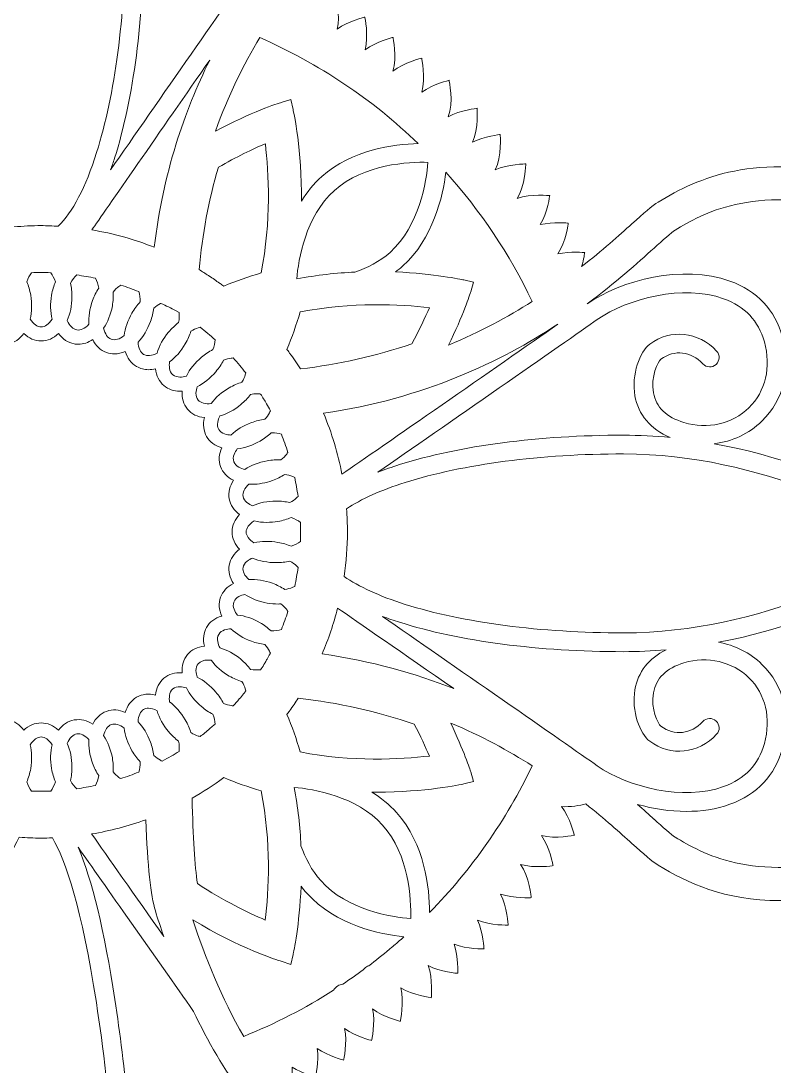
# Model space of a CAD drawing. Header units: millimetres. Extents: x 8 to 970, y -668 to -13.
# Drawn here: x 368.1 to 445.4, y -188.1 to -80.9 of the extents above; entities that cross this region are included whole.
import ezdxf

# ---------------------------------------------------------------- set-up
doc = ezdxf.new("R2010")
doc.units = ezdxf.units.MM
doc.header["$MEASUREMENT"] = 0
doc.layers.add('Layer 3', color=7, linetype='Continuous')

msp = doc.modelspace()

# ---------------------------------------------------------------- linework, layer by layer
at = {"layer": 'Layer 3', "lineweight": 0}
for points, knots in [([(484.4, -133.46), (484.39, -132.58), (483.94, -118.83), (470.33, -117.46), (470.9, -116.22), (471.65, -114.33), (471.76, -112.7), (471.76, -112.7), (471.82, -111.65), (471.82, -111.65), (471.82, -111.65), (470.78, -111.68), (470.78, -111.68), (470.64, -111.68), (467.85, -111.74), (465.48, -112.31), (465.27, -108.73), (463.81, -98.96), (454.17, -96.84), (443.17, -94.42), (437.72, -96.94), (433.47, -99.48), (432.84, -99.86), (431.98, -100.64), (430.79, -101.71), (429.46, -102.91), (427.75, -104.45), (425.62, -106.1), (425.86, -105.32), (425.94, -104.67), (425.94, -104.67), (425.94, -104.67), (424.48, -104.51), (423.19, -104.8), (424.01, -103.57), (424.26, -101.65), (424.26, -101.65), (424.26, -101.65), (422.71, -101.48), (421.39, -101.8), (422.13, -100.58), (422.36, -98.82), (422.36, -98.82), (422.36, -98.82), (420.41, -98.6), (419.02, -99.12), (419.86, -97.83), (419.9, -95.57), (419.9, -95.57), (419.9, -95.57), (418.08, -95.58), (416.77, -96.18), (417.47, -94.81), (417.28, -92.56), (417.28, -92.56), (417.28, -92.56), (415.68, -92.73), (414.45, -93.35), (415.08, -91.98), (414.91, -89.87), (414.91, -89.87), (414.91, -89.87), (413.2, -90.05), (411.95, -90.73), (412.53, -89.28), (412.04, -87), (412.04, -87), (412.04, -87), (410.37, -87.39), (409.23, -88.22), (409.67, -86.77), (409.23, -84.73), (409.23, -84.73), (409.23, -84.73), (407.41, -85.16), (406.27, -86.06), (406.71, -84.62), (406.29, -82.6), (406.29, -82.6), (406.29, -82.6), (404.57, -83.01), (403.43, -83.88), (403.81, -82.45), (403.39, -80.52), (403.39, -80.52), (403.39, -80.52), (401.7, -80.92), (400.56, -81.75), (400.88, -80.34), (400.49, -78.52), (400.49, -78.52), (400.49, -78.52), (398.42, -79.01), (397.31, -80.04), (397.51, -78.68), (397.18, -77.13), (397.18, -77.13), (397.18, -77.13), (396.69, -77.24), (396.06, -77.48), (398.08, -74.76), (399.99, -72.63), (401.42, -71.05), (402.49, -69.86), (403.26, -69), (403.65, -68.37), (406.19, -64.12), (408.71, -58.67), (406.29, -47.67), (405.21, -42.77), (401.94, -39.25), (396.84, -37.49), (394.44, -36.67), (392.18, -36.42), (390.82, -36.35), (391.39, -33.98), (391.45, -31.2), (391.45, -31.06), (391.45, -31.06), (391.47, -30.02), (391.47, -30.02), (391.47, -30.02), (390.43, -30.08), (390.43, -30.08), (388.8, -30.19), (386.91, -30.94), (385.67, -31.51), (384.31, -17.97), (370.69, -17.46), (369.68, -17.44), (369.68, -17.44), (369.68, -17.44), (369.68, -17.44), (369.68, -17.44), (369.68, -17.44), (369.68, -17.44), (369.68, -17.44), (369.63, -17.44), (369.63, -17.44), (369.63, -17.44), (369.62, -17.44), (369.62, -17.44), (369.62, -17.44), (369.62, -17.44), (369.62, -17.44), (368.62, -17.46), (355, -17.97), (353.64, -31.51), (352.4, -30.94), (350.51, -30.19), (348.87, -30.08), (348.87, -30.08), (347.83, -30.02), (347.83, -30.02), (347.83, -30.02), (347.85, -31.06), (347.85, -31.06), (347.85, -31.2), (347.92, -33.98), (348.48, -36.35), (347.12, -36.42), (344.86, -36.67), (342.46, -37.49), (337.36, -39.25), (334.09, -42.77), (333.02, -47.67), (330.6, -58.67), (333.11, -64.12), (335.66, -68.37), (336.04, -69), (336.81, -69.86), (337.89, -71.05), (339.57, -72.92), (341.93, -75.54), (344.34, -79), (343.36, -78.31), (342.23, -77.91), (342.23, -77.91), (342.23, -77.91), (341.7, -79.51), (341.79, -80.91), (340.66, -80), (338.88, -79.55), (338.88, -79.55), (338.88, -79.55), (338.42, -81.5), (338.79, -82.94), (337.61, -82.06), (335.72, -81.71), (335.72, -81.71), (335.72, -81.71), (335.4, -83.62), (335.82, -85.04), (334.59, -84.13), (332.42, -83.92), (332.42, -83.92), (332.42, -83.92), (332.28, -85.7), (332.75, -87.05), (331.47, -86.35), (329.57, -86.25), (329.57, -86.25), (329.57, -86.25), (329.51, -88.06), (330.05, -89.39), (328.79, -88.79), (327.11, -88.7), (327.11, -88.7), (327.11, -88.7), (327.05, -90.44), (327.55, -91.76), (326.24, -91.3), (324.58, -91.37), (324.58, -91.37), (324.58, -91.37), (324.69, -93.14), (325.34, -94.41), (323.97, -93.89), (322.06, -94.06), (322.06, -94.06), (322.06, -94.06), (322.26, -95.95), (323.04, -97.19), (321.6, -96.78), (319.59, -97.21), (319.59, -97.21), (319.59, -97.21), (320, -98.92), (320.85, -100.06), (319.43, -99.74), (317.6, -100.13), (317.6, -100.13), (317.6, -100.13), (317.99, -101.76), (318.79, -102.9), (317.38, -102.58), (315.56, -102.98), (315.56, -102.98), (315.56, -102.98), (315.94, -104.55), (316.72, -105.69), (315.37, -105.49), (313.83, -105.83), (313.83, -105.83), (313.83, -105.83), (314.03, -106.68), (314.45, -107.59), (311.39, -105.38), (309.02, -103.26), (307.3, -101.71), (306.11, -100.64), (305.25, -99.86), (304.62, -99.48), (300.37, -96.94), (294.92, -94.42), (283.93, -96.84), (274.29, -98.96), (272.82, -108.73), (272.61, -112.31), (270.25, -111.74), (267.46, -111.68), (267.32, -111.68), (267.32, -111.68), (266.27, -111.65), (266.27, -111.65), (266.27, -111.65), (266.34, -112.7), (266.34, -112.7), (266.44, -114.33), (267.19, -116.22), (267.76, -117.46), (254.16, -118.83), (253.71, -132.58), (253.69, -133.46), (253.69, -133.46), (253.69, -133.46), (253.69, -133.46), (253.69, -133.46), (253.69, -133.51), (253.69, -133.51), (253.69, -133.51), (253.69, -133.51), (253.69, -133.51), (253.71, -134.38), (254.16, -148.14), (267.76, -149.5), (267.19, -150.74), (266.44, -152.64), (266.34, -154.27), (266.34, -154.27), (266.27, -155.31), (266.27, -155.31), (266.27, -155.31), (267.32, -155.29), (267.32, -155.29), (267.46, -155.29), (270.25, -155.23), (272.61, -154.66), (272.82, -158.24), (274.29, -168.01), (283.93, -170.13), (287.07, -170.82), (289.76, -171.11), (292.09, -171.11), (297.94, -171.11), (301.59, -169.3), (304.62, -167.48), (305.25, -167.1), (306.11, -166.33), (307.3, -165.26), (308.98, -163.75), (311.4, -161.69), (314.53, -159.53), (314.12, -160.29), (313.89, -160.97), (313.89, -160.97), (313.89, -160.97), (315.49, -161.48), (316.9, -161.38), (316, -162.51), (315.56, -164.3), (315.56, -164.3), (315.56, -164.3), (317.51, -164.74), (318.95, -164.36), (318.09, -165.54), (317.75, -167.44), (317.75, -167.44), (317.75, -167.44), (319.67, -167.74), (321.08, -167.3), (320.19, -168.54), (320, -170.71), (320, -170.71), (320, -170.71), (321.78, -170.84), (323.13, -170.35), (322.44, -171.64), (322.35, -173.54), (322.35, -173.54), (322.35, -173.54), (324.16, -173.58), (325.49, -173.02), (324.91, -174.3), (324.83, -175.98), (324.83, -175.98), (324.83, -175.98), (326.57, -176.02), (327.89, -175.5), (327.45, -176.82), (327.53, -178.47), (327.53, -178.47), (327.53, -178.47), (329.3, -178.34), (330.56, -177.68), (330.05, -179.06), (330.24, -180.97), (330.24, -180.97), (330.24, -180.97), (332.13, -180.75), (333.37, -179.96), (332.97, -181.4), (333.42, -183.4), (333.42, -183.4), (333.42, -183.4), (335.12, -182.98), (336.26, -182.12), (335.95, -183.54), (336.36, -185.36), (336.36, -185.36), (336.36, -185.36), (337.99, -184.96), (339.12, -184.14), (338.82, -185.56), (339.23, -187.37), (339.23, -187.37), (339.23, -187.37), (340.8, -186.98), (341.93, -186.19), (341.75, -187.54), (342.1, -189.08), (342.1, -189.08), (342.1, -189.08), (343.41, -188.75), (344.5, -188.09), (344.45, -188.86), (344.57, -189.65), (344.67, -190.19), (343.1, -192), (341.33, -193.58), (339.31, -194.8), (331.65, -199.39), (329.43, -199.93), (329.11, -199.99), (329.11, -199.99), (327.47, -199.77), (327.47, -199.77), (327.47, -199.77), (328.27, -201.38), (328.27, -201.38), (328.35, -201.53), (330.1, -205.01), (333.6, -207.8), (336.53, -210.12), (341.19, -212.31), (347.42, -210.51), (345.01, -215.18), (339.19, -226.72), (334, -239.11), (324.87, -260.87), (321.92, -274.84), (325.22, -280.62), (328.46, -286.29), (334.42, -291.36), (342.92, -295.7), (348.07, -298.32), (352.54, -299.83), (354.11, -300.32), (354.64, -303.84), (359.49, -322.24), (369.65, -322.24), (380.95, -322.24), (384.67, -303.84), (385.19, -300.32), (386.77, -299.83), (391.23, -298.32), (396.38, -295.7), (404.89, -291.36), (410.85, -286.29), (414.09, -280.62), (417.39, -274.84), (414.44, -260.87), (405.31, -239.11), (400.11, -226.72), (394.3, -215.18), (391.89, -210.51), (398.11, -212.31), (402.77, -210.12), (405.7, -207.8), (409.21, -205.01), (410.96, -201.53), (411.03, -201.38), (411.03, -201.38), (411.95, -199.76), (411.95, -199.76), (411.95, -199.76), (410.2, -199.99), (410.2, -199.99), (409.88, -199.93), (407.66, -199.39), (400, -194.8), (398.2, -193.71), (396.59, -192.34), (395.15, -190.78), (395.44, -190.89), (395.64, -190.94), (395.64, -190.94), (395.64, -190.94), (396.03, -189.52), (395.95, -188.19), (397.04, -188.85), (398.36, -189.18), (398.36, -189.18), (398.36, -189.18), (398.7, -187.64), (398.52, -186.29), (399.65, -187.08), (401.22, -187.47), (401.22, -187.47), (401.22, -187.47), (401.63, -185.66), (401.33, -184.24), (402.47, -185.06), (404.09, -185.46), (404.09, -185.46), (404.09, -185.46), (404.5, -183.64), (404.19, -182.22), (405.33, -183.08), (407.03, -183.5), (407.03, -183.5), (407.03, -183.5), (407.48, -181.5), (407.08, -180.05), (408.32, -180.84), (410.21, -181.07), (410.21, -181.07), (410.21, -181.07), (410.4, -179.16), (409.89, -177.78), (411.16, -178.44), (412.92, -178.57), (412.92, -178.57), (412.92, -178.57), (413.01, -176.91), (412.56, -175.59), (413.88, -176.11), (415.62, -176.07), (415.62, -176.07), (415.62, -176.07), (415.54, -174.39), (414.96, -173.12), (416.29, -173.68), (418.1, -173.63), (418.1, -173.63), (418.1, -173.63), (418.01, -171.74), (417.32, -170.45), (418.67, -170.93), (420.45, -170.81), (420.45, -170.81), (420.45, -170.81), (420.26, -168.63), (419.37, -167.4), (420.78, -167.84), (422.7, -167.53), (422.7, -167.53), (422.7, -167.53), (422.36, -165.64), (421.5, -164.45), (422.94, -164.83), (424.89, -164.4), (424.89, -164.4), (424.89, -164.4), (424.45, -162.61), (423.56, -161.47), (424.47, -161.54), (425.47, -161.35), (426.06, -161.2), (427.98, -162.73), (429.55, -164.14), (430.79, -165.26), (431.98, -166.33), (432.84, -167.1), (433.47, -167.48), (436.51, -169.3), (440.15, -171.11), (446, -171.11), (448.34, -171.11), (451.03, -170.82), (454.17, -170.13), (463.81, -168.01), (465.27, -158.24), (465.48, -154.66), (467.85, -155.23), (470.64, -155.29), (470.78, -155.29), (470.78, -155.29), (471.82, -155.31), (471.82, -155.31), (471.82, -155.31), (471.76, -154.27), (471.76, -154.27), (471.65, -152.64), (470.9, -150.74), (470.33, -149.5), (483.94, -148.14), (484.39, -134.38), (484.4, -133.51), (484.4, -133.51), (484.4, -133.51), (484.4, -133.51), (484.4, -133.51), (484.4, -133.46), (484.4, -133.46), (484.4, -133.46), (484.4, -133.46), (484.4, -133.46)], [0, 0, 0, 0, 1, 1, 1, 2, 2, 2, 3, 3, 3, 4, 4, 4, 5, 5, 5, 6, 6, 6, 7, 7, 7, 8, 8, 8, 9, 9, 9, 10, 10, 10, 11, 11, 11, 12, 12, 12, 13, 13, 13, 14, 14, 14, 15, 15, 15, 16, 16, 16, 17, 17, 17, 18, 18, 18, 19, 19, 19, 20, 20, 20, 21, 21, 21, 22, 22, 22, 23, 23, 23, 24, 24, 24, 25, 25, 25, 26, 26, 26, 27, 27, 27, 28, 28, 28, 29, 29, 29, 30, 30, 30, 31, 31, 31, 32, 32, 32, 33, 33, 33, 34, 34, 34, 35, 35, 35, 36, 36, 36, 37, 37, 37, 38, 38, 38, 39, 39, 39, 40, 40, 40, 41, 41, 41, 42, 42, 42, 43, 43, 43, 44, 44, 44, 45, 45, 45, 46, 46, 46, 47, 47, 47, 48, 48, 48, 49, 49, 49, 50, 50, 50, 51, 51, 51, 52, 52, 52, 53, 53, 53, 54, 54, 54, 55, 55, 55, 56, 56, 56, 57, 57, 57, 58, 58, 58, 59, 59, 59, 60, 60, 60, 61, 61, 61, 62, 62, 62, 63, 63, 63, 64, 64, 64, 65, 65, 65, 66, 66, 66, 67, 67, 67, 68, 68, 68, 69, 69, 69, 70, 70, 70, 71, 71, 71, 72, 72, 72, 73, 73, 73, 74, 74, 74, 75, 75, 75, 76, 76, 76, 77, 77, 77, 78, 78, 78, 79, 79, 79, 80, 80, 80, 81, 81, 81, 82, 82, 82, 83, 83, 83, 84, 84, 84, 85, 85, 85, 86, 86, 86, 87, 87, 87, 88, 88, 88, 89, 89, 89, 90, 90, 90, 91, 91, 91, 92, 92, 92, 93, 93, 93, 94, 94, 94, 95, 95, 95, 96, 96, 96, 97, 97, 97, 98, 98, 98, 99, 99, 99, 100, 100, 100, 101, 101, 101, 102, 102, 102, 103, 103, 103, 104, 104, 104, 105, 105, 105, 106, 106, 106, 107, 107, 107, 108, 108, 108, 109, 109, 109, 110, 110, 110, 111, 111, 111, 112, 112, 112, 113, 113, 113, 114, 114, 114, 115, 115, 115, 116, 116, 116, 117, 117, 117, 118, 118, 118, 119, 119, 119, 120, 120, 120, 121, 121, 121, 122, 122, 122, 123, 123, 123, 124, 124, 124, 125, 125, 125, 126, 126, 126, 127, 127, 127, 128, 128, 128, 129, 129, 129, 130, 130, 130, 131, 131, 131, 132, 132, 132, 133, 133, 133, 134, 134, 134, 135, 135, 135, 136, 136, 136, 137, 137, 137, 138, 138, 138, 139, 139, 139, 140, 140, 140, 141, 141, 141, 142, 142, 142, 143, 143, 143, 144, 144, 144, 145, 145, 145, 146, 146, 146, 147, 147, 147, 148, 148, 148, 149, 149, 149, 150, 150, 150, 151, 151, 151, 152, 152, 152, 153, 153, 153, 154, 154, 154, 155, 155, 155, 156, 156, 156, 157, 157, 157, 158, 158, 158, 159, 159, 159, 160, 160, 160, 161, 161, 161, 162, 162, 162, 163, 163, 163, 164, 164, 164, 165, 165, 165, 166, 166, 166, 167, 167, 167, 168, 168, 168, 169, 169, 169, 170, 170, 170, 171, 171, 171, 172, 172, 172, 173, 173, 173, 174, 174, 174, 175, 175, 175, 176, 176, 176, 177, 177, 177, 178, 178, 178, 179, 179, 179, 180, 180, 180, 181, 181, 181, 182, 182, 182, 183, 183, 183, 184, 184, 184, 185, 185, 185, 186, 186, 186, 187, 187, 187, 188, 188, 188, 189, 189, 189, 189]), ([(375.9, -94.4), (374.78, -97.95), (373.4, -100.56), (371.97, -101.96), (371.38, -101.93), (370.8, -101.9), (370.21, -101.9), (369.28, -101.9), (368.35, -101.95), (367.42, -102.03), (365.96, -100.66), (364.55, -98.01), (363.4, -94.4), (361.52, -88.43), (360.48, -80.49), (360.48, -72.02), (360.48, -57.74), (367.3, -45.52), (369.65, -41.74), (372, -45.52), (378.83, -57.74), (378.83, -72.02), (378.83, -80.49), (377.79, -88.43), (375.9, -94.4)], [0, 0, 0, 0, 1, 1, 1, 2, 2, 2, 3, 3, 3, 4, 4, 4, 5, 5, 5, 6, 6, 6, 7, 7, 7, 8, 8, 8, 8]), ([(380.67, -69.21), (381.53, -70.37), (382.71, -71.11), (384.13, -71.36), (386.3, -71.73), (388.65, -70.85), (389.41, -69.82), (391, -67.67), (390.71, -64.86), (388.7, -62.98), (388.31, -62.61), (387.7, -62.63), (387.34, -63.02), (386.98, -63.41), (387, -64.02), (387.38, -64.38), (388.7, -65.61), (388.89, -67.3), (387.87, -68.68), (387.63, -69), (386.08, -69.75), (384.44, -69.46), (382.95, -69.19), (381.91, -68.14), (381.37, -66.33), (380.65, -63.92), (381.23, -61.37), (382.9, -59.66), (384.58, -57.94), (387.04, -57.37), (389.66, -58.09), (391.8, -58.67), (393.28, -60.08), (394.07, -62.28), (395.54, -66.38), (394.14, -72.08), (391.93, -75.22), (389.76, -78.3), (382.04, -89.4), (377.33, -96.19), (377.47, -95.8), (377.6, -95.4), (377.74, -94.98), (379.68, -88.83), (380.75, -80.68), (380.75, -72.02), (380.75, -71.07), (380.72, -70.13), (380.67, -69.21)], [0, 0, 0, 0, 1, 1, 1, 2, 2, 2, 3, 3, 3, 4, 4, 4, 5, 5, 5, 6, 6, 6, 7, 7, 7, 8, 8, 8, 9, 9, 9, 10, 10, 10, 11, 11, 11, 12, 12, 12, 13, 13, 13, 14, 14, 14, 15, 15, 15, 16, 16, 16, 16]), ([(408.87, -93.48), (406.34, -93.54), (402.07, -94.1), (398.99, -96.86), (398.15, -97.62), (397.46, -98.49), (396.9, -99.39), (396.95, -94.12), (396.11, -90.29), (396.04, -89.98), (396.04, -89.98), (395.81, -88.96), (395.81, -88.96), (395.81, -88.96), (394.82, -89.27), (394.82, -89.27), (394.56, -89.35), (391.74, -90.25), (388.07, -92.21), (389.38, -88.57), (390.97, -85.39), (392.62, -82.61), (398.67, -85.26), (404.17, -88.96), (408.87, -93.48)], [0, 0, 0, 0, 1, 1, 1, 2, 2, 2, 3, 3, 3, 4, 4, 4, 5, 5, 5, 6, 6, 6, 7, 7, 7, 8, 8, 8, 8]), ([(381.8, -104.12), (379.73, -103.29), (377.59, -102.7), (375.41, -102.34), (376.73, -100.43), (382.66, -91.88), (387.49, -84.94), (384.9, -90.15), (382.72, -96.5), (381.8, -104.12)], [0, 0, 0, 0, 1, 1, 1, 2, 2, 2, 3, 3, 3, 3]), ([(392.77, -106.75), (391.45, -107.13), (390.17, -107.59), (388.93, -108.11), (388.81, -108.02), (388.69, -107.93), (388.56, -107.84), (388.56, -107.84), (388.5, -107.8), (388.5, -107.8), (388.16, -107.55), (387.79, -107.3), (387.42, -107.05), (387.42, -107.05), (387.37, -107.02), (387.37, -107.02), (387.05, -106.81), (386.72, -106.6), (386.4, -106.41), (386.73, -102.81), (387.4, -99.29), (388.38, -95.92), (390.22, -94.85), (391.91, -94.05), (393.2, -93.5), (393.55, -96.48), (393.82, -101.45), (392.77, -106.75)], [0, 0, 0, 0, 1, 1, 1, 2, 2, 2, 3, 3, 3, 4, 4, 4, 5, 5, 5, 6, 6, 6, 7, 7, 7, 8, 8, 8, 9, 9, 9, 9]), ([(409.87, -95.41), (409.71, -97.34), (409.01, -101.91), (405.98, -104.64), (404.92, -105.59), (403.66, -106.23), (402.39, -106.66), (400.51, -106.75), (398.49, -106.97), (396.41, -107.37), (396.59, -105.36), (397.32, -100.95), (400.28, -98.29), (403.31, -95.57), (407.93, -95.36), (409.87, -95.41)], [0, 0, 0, 0, 1, 1, 1, 2, 2, 2, 3, 3, 3, 4, 4, 4, 5, 5, 5, 5]), ([(420.56, -109.68), (418.07, -111.26), (415.22, -112.81), (411.98, -114.15), (413.47, -111.13), (414.18, -108.93), (414.25, -108.7), (414.25, -108.7), (414.55, -107.7), (414.55, -107.7), (414.55, -107.7), (413.54, -107.47), (413.54, -107.47), (413.28, -107.42), (410.54, -106.81), (406.55, -106.65), (406.79, -106.47), (407.03, -106.28), (407.26, -106.07), (410.42, -103.23), (411.4, -98.9), (411.7, -96.42), (415.25, -100.37), (418.25, -104.83), (420.56, -109.68)], [0, 0, 0, 0, 1, 1, 1, 2, 2, 2, 3, 3, 3, 4, 4, 4, 5, 5, 5, 6, 6, 6, 7, 7, 7, 8, 8, 8, 8]), ([(479.43, -139.98), (477.42, -143.97), (473.82, -146.07), (468.74, -146.24), (468.74, -146.24), (464.79, -146.37), (464.79, -146.37), (464.79, -146.37), (466.72, -149.81), (466.72, -149.81), (466.75, -149.86), (467.18, -150.64), (467.59, -151.64), (466.69, -151.5), (465.94, -151.33), (465.38, -151.13), (465.38, -151.13), (462.01, -149.89), (462.01, -149.89), (462.01, -149.89), (462.15, -153.47), (462.15, -153.47), (462.15, -153.5), (462.24, -156.49), (461.15, -159.63), (459.75, -163.65), (457.23, -166.01), (453.45, -166.84), (442.83, -169.18), (438.06, -166.31), (435.21, -164.6), (434.85, -164.39), (433.93, -163.56), (433.05, -162.76), (433.05, -162.76), (433.04, -162.76), (433.04, -162.76), (432.53, -162.3), (431.97, -161.79), (431.36, -161.25), (432.96, -161.7), (434.67, -161.97), (436.36, -161.97), (437.9, -161.97), (439.42, -161.75), (440.82, -161.24), (443.59, -160.25), (445.46, -158.27), (446.21, -155.53), (447.12, -152.22), (446.36, -149.07), (444.12, -146.89), (442.9, -145.69), (441.34, -144.92), (439.67, -144.63), (452.66, -142.15), (462.04, -135.61), (462.52, -135.27), (462.52, -135.27), (463.64, -134.49), (463.64, -134.49), (463.64, -134.49), (462.52, -133.7), (462.52, -133.7), (462.04, -133.36), (452.43, -126.68), (439.21, -124.26), (441.05, -124.04), (442.79, -123.25), (444.12, -121.94), (446.36, -119.76), (447.12, -116.61), (446.21, -113.3), (445.46, -110.56), (443.59, -108.58), (440.82, -107.58), (435.98, -105.85), (429.7, -107.48), (426.19, -109.92), (429.09, -107.77), (431.35, -105.73), (433.05, -104.21), (433.93, -103.41), (434.85, -102.58), (435.21, -102.37), (438.06, -100.66), (442.83, -97.79), (453.45, -100.13), (462.5, -102.12), (462.17, -113.02), (462.15, -113.49), (462.15, -113.49), (462, -117.08), (462, -117.08), (462, -117.08), (465.38, -115.84), (465.38, -115.84), (465.94, -115.64), (466.69, -115.46), (467.59, -115.33), (467.18, -116.33), (466.75, -117.1), (466.72, -117.15), (466.72, -117.15), (464.79, -120.6), (464.79, -120.6), (464.79, -120.6), (468.74, -120.73), (468.74, -120.73), (480.65, -121.11), (481.03, -132.21), (481.04, -133.48), (481.04, -133.61), (481.03, -136.82), (479.43, -139.98)], [0, 0, 0, 0, 1, 1, 1, 2, 2, 2, 3, 3, 3, 4, 4, 4, 5, 5, 5, 6, 6, 6, 7, 7, 7, 8, 8, 8, 9, 9, 9, 10, 10, 10, 11, 11, 11, 12, 12, 12, 13, 13, 13, 14, 14, 14, 15, 15, 15, 16, 16, 16, 17, 17, 17, 18, 18, 18, 19, 19, 19, 20, 20, 20, 21, 21, 21, 22, 22, 22, 23, 23, 23, 24, 24, 24, 25, 25, 25, 26, 26, 26, 27, 27, 27, 28, 28, 28, 29, 29, 29, 30, 30, 30, 31, 31, 31, 32, 32, 32, 33, 33, 33, 34, 34, 34, 35, 35, 35, 36, 36, 36, 37, 37, 37, 38, 38, 38, 38]), ([(371.34, -111.48), (371.01, -111.99), (370.6, -112.28), (370.21, -112.28), (369.82, -112.28), (369.41, -111.99), (369.09, -111.48), (369.26, -110.75), (369.29, -109.91), (369.14, -109.03), (369.05, -108.54), (368.92, -108.08), (368.74, -107.67), (368.87, -107.29), (369.04, -106.98), (369.23, -106.73), (369.56, -106.72), (369.89, -106.71), (370.21, -106.71), (370.54, -106.71), (370.86, -106.72), (371.19, -106.73), (371.38, -106.98), (371.55, -107.29), (371.68, -107.67), (371.51, -108.08), (371.37, -108.54), (371.28, -109.03), (371.13, -109.91), (371.16, -110.75), (371.34, -111.48)], [0, 0, 0, 0, 1, 1, 1, 2, 2, 2, 3, 3, 3, 4, 4, 4, 5, 5, 5, 6, 6, 6, 7, 7, 7, 8, 8, 8, 9, 9, 9, 10, 10, 10, 10]), ([(373.22, -107.8), (373.41, -107.45), (373.63, -107.17), (373.87, -106.96), (374.51, -107.05), (375.15, -107.16), (375.79, -107.3), (375.94, -107.58), (376.05, -107.92), (376.11, -108.31), (375.86, -108.7), (375.65, -109.13), (375.48, -109.58), (375.18, -110.42), (375.06, -111.26), (375.11, -112.01), (374.7, -112.45), (374.25, -112.67), (373.86, -112.6), (373.48, -112.53), (373.12, -112.17), (372.89, -111.62), (373.19, -110.93), (373.37, -110.1), (373.37, -109.21), (373.37, -108.72), (373.31, -108.24), (373.22, -107.8)], [0, 0, 0, 0, 1, 1, 1, 2, 2, 2, 3, 3, 3, 4, 4, 4, 5, 5, 5, 6, 6, 6, 7, 7, 7, 8, 8, 8, 9, 9, 9, 9]), ([(377.6, -108.71), (377.78, -108.48), (377.98, -108.29), (378.19, -108.13), (378.24, -108.09), (378.3, -108.04), (378.38, -108), (379, -108.2), (379.61, -108.42), (380.22, -108.67), (380.32, -108.97), (380.37, -109.33), (380.36, -109.72), (380.05, -110.06), (379.77, -110.44), (379.52, -110.86), (379.08, -111.63), (378.82, -112.43), (378.73, -113.18), (378.26, -113.55), (377.77, -113.68), (377.4, -113.55), (377.03, -113.42), (376.75, -113), (376.62, -112.42), (377.04, -111.79), (377.35, -111.01), (377.51, -110.13), (377.59, -109.64), (377.62, -109.16), (377.6, -108.71)], [0, 0, 0, 0, 1, 1, 1, 2, 2, 2, 3, 3, 3, 4, 4, 4, 5, 5, 5, 6, 6, 6, 7, 7, 7, 8, 8, 8, 9, 9, 9, 10, 10, 10, 10]), ([(427.23, -111.54), (430.37, -109.33), (436.07, -107.92), (440.17, -109.39), (442.36, -110.18), (443.77, -111.67), (444.36, -113.81), (445.07, -116.42), (444.5, -118.89), (442.78, -120.57), (441.08, -122.23), (438.52, -122.82), (436.12, -122.09), (434.31, -121.55), (433.25, -120.52), (432.99, -119.03), (432.69, -117.39), (433.45, -115.84), (433.76, -115.6), (435.15, -114.58), (436.83, -114.77), (438.06, -116.08), (438.43, -116.47), (439.03, -116.49), (439.42, -116.13), (439.81, -115.76), (439.83, -115.15), (439.47, -114.77), (437.59, -112.76), (434.77, -112.46), (432.62, -114.05), (431.59, -114.81), (430.71, -117.17), (431.09, -119.34), (431.43, -121.28), (432.7, -122.78), (434.7, -123.63), (433.14, -123.47), (431.54, -123.39), (429.92, -123.39), (421.26, -123.39), (413.11, -124.46), (406.96, -126.41), (406.18, -126.65), (405.44, -126.91), (404.74, -127.18), (411.26, -122.66), (423.9, -113.88), (427.23, -111.54)], [0, 0, 0, 0, 1, 1, 1, 2, 2, 2, 3, 3, 3, 4, 4, 4, 5, 5, 5, 6, 6, 6, 7, 7, 7, 8, 8, 8, 9, 9, 9, 10, 10, 10, 11, 11, 11, 12, 12, 12, 13, 13, 13, 14, 14, 14, 15, 15, 15, 16, 16, 16, 16]), ([(384.3, -111.84), (383.94, -112.12), (383.59, -112.45), (383.28, -112.82), (382.72, -113.48), (382.32, -114.22), (382.1, -114.97), (381.56, -115.25), (381.06, -115.3), (380.72, -115.1), (380.38, -114.9), (380.18, -114.44), (380.15, -113.85), (380.67, -113.3), (381.11, -112.58), (381.42, -111.74), (381.42, -111.74), (381.42, -111.74), (381.42, -111.74), (381.59, -111.28), (381.7, -110.82), (381.76, -110.37), (381.98, -110.17), (382.21, -110.01), (382.44, -109.9), (382.45, -109.89), (382.47, -109.88), (382.48, -109.87), (383.01, -110.1), (383.53, -110.36), (384.04, -110.65), (384.04, -110.65), (384.35, -110.82), (384.35, -110.82), (384.39, -111.13), (384.38, -111.47), (384.3, -111.84)], [0, 0, 0, 0, 1, 1, 1, 2, 2, 2, 3, 3, 3, 4, 4, 4, 5, 5, 5, 6, 6, 6, 7, 7, 7, 8, 8, 8, 9, 9, 9, 10, 10, 10, 11, 11, 11, 12, 12, 12, 12]), ([(396.79, -116.59), (396.44, -116.04), (396.07, -115.5), (395.69, -114.97), (395.69, -114.97), (395.65, -114.91), (395.65, -114.91), (395.57, -114.8), (395.49, -114.69), (395.41, -114.59), (395.93, -113.35), (396.38, -112.07), (396.77, -110.75), (402.07, -109.7), (407.04, -109.97), (410.02, -110.32), (409.58, -111.34), (408.99, -112.61), (408.23, -114.02), (404.56, -115.27), (400.72, -116.14), (396.79, -116.59)], [0, 0, 0, 0, 1, 1, 1, 2, 2, 2, 3, 3, 3, 4, 4, 4, 5, 5, 5, 6, 6, 6, 7, 7, 7, 7]), ([(387.82, -114.61), (387.41, -114.83), (387.01, -115.09), (386.64, -115.4), (385.98, -115.96), (385.45, -116.62), (385.1, -117.32), (385.09, -117.32), (385.09, -117.32), (385.08, -117.32), (384.75, -117.43), (384.13, -117.55), (383.72, -117.2), (383.31, -116.86), (383.33, -116.23), (383.37, -115.89), (383.37, -115.88), (383.37, -115.88), (383.37, -115.87), (383.98, -115.42), (384.55, -114.79), (384.99, -114.02), (385.24, -113.59), (385.43, -113.15), (385.57, -112.72), (385.82, -112.57), (386.07, -112.45), (386.32, -112.37), (386.37, -112.36), (386.44, -112.34), (386.51, -112.32), (387.03, -112.73), (387.55, -113.16), (388.04, -113.61), (388.03, -113.92), (387.95, -114.26), (387.82, -114.61)], [0, 0, 0, 0, 1, 1, 1, 2, 2, 2, 3, 3, 3, 4, 4, 4, 5, 5, 5, 6, 6, 6, 7, 7, 7, 8, 8, 8, 9, 9, 9, 10, 10, 10, 11, 11, 11, 12, 12, 12, 12]), ([(423.2, -112), (417.05, -116.3), (405.06, -124.62), (401.05, -127.4), (400.65, -125.26), (400.02, -123.17), (399.16, -121.14), (409.45, -119.64), (417.35, -115.85), (423.2, -112)], [0, 0, 0, 0, 1, 1, 1, 2, 2, 2, 3, 3, 3, 3]), ([(390.56, -135.09), (389.98, -135.51), (389.61, -136.07), (389.49, -136.71), (389.38, -137.36), (389.55, -138.02), (389.94, -138.6), (389.3, -138.91), (388.83, -139.4), (388.61, -140), (388.39, -140.61), (388.44, -141.29), (388.73, -141.94), (388.04, -142.14), (387.49, -142.54), (387.17, -143.1), (386.85, -143.65), (386.78, -144.33), (386.95, -145.02), (386.25, -145.09), (385.64, -145.38), (385.21, -145.89), (384.8, -146.39), (384.61, -147.04), (384.66, -147.75), (383.94, -147.71), (383.29, -147.89), (382.8, -148.31), (382.31, -148.72), (382.01, -149.33), (381.93, -150.04), (381.25, -149.87), (380.58, -149.93), (380, -150.26), (379.43, -150.6), (379.04, -151.14), (378.84, -151.81), (378.2, -151.53), (377.53, -151.48), (376.91, -151.71), (376.28, -151.93), (375.8, -152.41), (375.5, -153.03), (374.92, -152.64), (374.27, -152.48), (373.61, -152.59), (372.96, -152.71), (372.4, -153.09), (371.99, -153.65), (371.49, -153.17), (370.88, -152.89), (370.21, -152.89), (369.55, -152.89), (368.93, -153.17), (368.43, -153.65), (368.02, -153.09), (367.47, -152.71), (366.81, -152.59), (366.16, -152.47), (365.51, -152.64), (364.93, -153.03), (364.62, -152.41), (364.14, -151.93), (363.51, -151.71), (362.89, -151.48), (362.22, -151.53), (361.58, -151.81), (361.39, -151.14), (361, -150.6), (360.42, -150.26), (359.84, -149.93), (359.17, -149.87), (358.49, -150.04), (358.41, -149.33), (358.12, -148.72), (357.63, -148.31), (357.13, -147.89), (356.48, -147.71), (355.76, -147.75), (355.81, -147.04), (355.63, -146.39), (355.21, -145.89), (354.78, -145.38), (354.17, -145.09), (353.48, -145.02), (353.64, -144.33), (353.57, -143.65), (353.25, -143.1), (352.93, -142.54), (352.38, -142.14), (351.69, -141.94), (351.98, -141.29), (352.03, -140.61), (351.81, -140), (351.59, -139.4), (351.12, -138.91), (350.48, -138.6), (350.87, -138.02), (351.04, -137.36), (350.93, -136.71), (350.82, -136.07), (350.44, -135.51), (349.86, -135.09), (350.35, -134.59), (350.63, -133.97), (350.63, -133.31), (350.63, -132.64), (350.35, -132.03), (349.86, -131.52), (350.44, -131.1), (350.82, -130.54), (350.93, -129.91), (351.04, -129.25), (350.87, -128.6), (350.48, -128.01), (351.12, -127.7), (351.59, -127.21), (351.81, -126.61), (352.03, -126), (351.98, -125.33), (351.69, -124.67), (352.38, -124.47), (352.93, -124.07), (353.25, -123.52), (353.57, -122.96), (353.64, -122.29), (353.47, -121.59), (354.17, -121.52), (354.78, -121.23), (355.21, -120.72), (355.62, -120.23), (355.81, -119.58), (355.76, -118.86), (355.84, -118.87), (355.91, -118.87), (355.98, -118.87), (356.61, -118.87), (357.18, -118.68), (357.62, -118.31), (358.12, -117.89), (358.41, -117.29), (358.49, -116.57), (358.73, -116.63), (358.97, -116.67), (359.21, -116.67), (359.64, -116.67), (360.05, -116.56), (360.42, -116.35), (361, -116.02), (361.39, -115.47), (361.58, -114.8), (361.95, -114.96), (362.33, -115.05), (362.71, -115.05), (362.98, -115.05), (363.25, -115), (363.51, -114.91), (364.14, -114.68), (364.62, -114.21), (364.93, -113.58), (365.39, -113.89), (365.89, -114.06), (366.4, -114.06), (366.54, -114.06), (366.67, -114.05), (366.81, -114.02), (367.47, -113.91), (368.02, -113.53), (368.43, -112.96), (368.94, -113.45), (369.55, -113.73), (370.21, -113.73), (370.88, -113.73), (371.49, -113.45), (371.99, -112.96), (372.4, -113.53), (372.96, -113.91), (373.61, -114.02), (373.75, -114.05), (373.88, -114.06), (374.02, -114.06), (374.53, -114.06), (375.04, -113.89), (375.5, -113.58), (375.8, -114.21), (376.28, -114.68), (376.91, -114.91), (377.17, -115), (377.44, -115.05), (377.72, -115.05), (378.09, -115.05), (378.47, -114.96), (378.84, -114.8), (379.04, -115.47), (379.43, -116.02), (380, -116.35), (380.38, -116.56), (380.79, -116.67), (381.22, -116.67), (381.45, -116.67), (381.69, -116.63), (381.93, -116.57), (382.01, -117.29), (382.31, -117.89), (382.8, -118.31), (383.24, -118.68), (383.81, -118.87), (384.44, -118.87), (384.51, -118.87), (384.59, -118.87), (384.66, -118.86), (384.61, -119.58), (384.8, -120.23), (385.21, -120.72), (385.64, -121.23), (386.25, -121.52), (386.95, -121.59), (386.78, -122.29), (386.85, -122.96), (387.17, -123.52), (387.49, -124.07), (388.04, -124.47), (388.73, -124.67), (388.44, -125.33), (388.39, -126), (388.61, -126.61), (388.83, -127.21), (389.3, -127.7), (389.94, -128.01), (389.55, -128.6), (389.38, -129.25), (389.49, -129.91), (389.61, -130.54), (389.98, -131.1), (390.56, -131.52), (390.07, -132.03), (389.79, -132.64), (389.79, -133.31), (389.79, -133.97), (390.07, -134.59), (390.56, -135.09)], [0, 0, 0, 0, 1, 1, 1, 2, 2, 2, 3, 3, 3, 4, 4, 4, 5, 5, 5, 6, 6, 6, 7, 7, 7, 8, 8, 8, 9, 9, 9, 10, 10, 10, 11, 11, 11, 12, 12, 12, 13, 13, 13, 14, 14, 14, 15, 15, 15, 16, 16, 16, 17, 17, 17, 18, 18, 18, 19, 19, 19, 20, 20, 20, 21, 21, 21, 22, 22, 22, 23, 23, 23, 24, 24, 24, 25, 25, 25, 26, 26, 26, 27, 27, 27, 28, 28, 28, 29, 29, 29, 30, 30, 30, 31, 31, 31, 32, 32, 32, 33, 33, 33, 34, 34, 34, 35, 35, 35, 36, 36, 36, 37, 37, 37, 38, 38, 38, 39, 39, 39, 40, 40, 40, 41, 41, 41, 42, 42, 42, 43, 43, 43, 44, 44, 44, 45, 45, 45, 46, 46, 46, 47, 47, 47, 48, 48, 48, 49, 49, 49, 50, 50, 50, 51, 51, 51, 52, 52, 52, 53, 53, 53, 54, 54, 54, 55, 55, 55, 56, 56, 56, 57, 57, 57, 58, 58, 58, 59, 59, 59, 60, 60, 60, 61, 61, 61, 62, 62, 62, 63, 63, 63, 64, 64, 64, 65, 65, 65, 66, 66, 66, 67, 67, 67, 68, 68, 68, 69, 69, 69, 70, 70, 70, 71, 71, 71, 72, 72, 72, 73, 73, 73, 74, 74, 74, 75, 75, 75, 76, 76, 76, 77, 77, 77, 78, 78, 78, 79, 79, 79, 80, 80, 80, 80]), ([(388.12, -116.88), (388.44, -116.5), (388.7, -116.1), (388.91, -115.7), (389.18, -115.59), (389.45, -115.52), (389.71, -115.49), (389.77, -115.48), (389.83, -115.48), (389.91, -115.47), (390.36, -115.97), (390.78, -116.49), (391.19, -117.01), (391.18, -117.08), (391.16, -117.15), (391.14, -117.2), (391.07, -117.45), (390.95, -117.7), (390.8, -117.95), (390.36, -118.09), (389.93, -118.28), (389.5, -118.52), (388.75, -118.96), (388.11, -119.52), (387.65, -120.14), (387.06, -120.22), (386.57, -120.09), (386.32, -119.79), (385.97, -119.38), (386.09, -118.77), (386.2, -118.44), (386.2, -118.43), (386.2, -118.42), (386.2, -118.42), (386.9, -118.07), (387.56, -117.54), (388.12, -116.88)], [0, 0, 0, 0, 1, 1, 1, 2, 2, 2, 3, 3, 3, 4, 4, 4, 5, 5, 5, 6, 6, 6, 7, 7, 7, 8, 8, 8, 9, 9, 9, 10, 10, 10, 11, 11, 11, 12, 12, 12, 12]), ([(393.62, -121.08), (393.5, -121.31), (393.34, -121.54), (393.15, -121.76), (392.7, -121.82), (392.24, -121.93), (391.77, -122.1), (390.96, -122.39), (390.23, -122.84), (389.67, -123.37), (389.66, -123.37), (389.66, -123.37), (389.65, -123.37), (389.31, -123.36), (388.69, -123.26), (388.42, -122.79), (388.15, -122.33), (388.38, -121.75), (388.53, -121.44), (388.54, -121.43), (388.54, -121.43), (388.54, -121.42), (389.27, -121.21), (390.01, -120.81), (390.7, -120.24), (391.07, -119.93), (391.4, -119.58), (391.68, -119.21), (391.91, -119.17), (392.14, -119.14), (392.35, -119.14), (392.48, -119.14), (392.6, -119.15), (392.71, -119.17), (392.92, -119.5), (393.13, -119.83), (393.32, -120.17), (393.46, -120.41), (393.59, -120.64), (393.71, -120.88), (393.68, -120.96), (393.65, -121.02), (393.62, -121.08)], [0, 0, 0, 0, 1, 1, 1, 2, 2, 2, 3, 3, 3, 4, 4, 4, 5, 5, 5, 6, 6, 6, 7, 7, 7, 8, 8, 8, 9, 9, 9, 10, 10, 10, 11, 11, 11, 12, 12, 12, 13, 13, 13, 14, 14, 14, 14]), ([(395.51, -125.15), (395.47, -125.22), (395.43, -125.28), (395.39, -125.33), (395.23, -125.54), (395.03, -125.74), (394.8, -125.92), (394.34, -125.9), (393.87, -125.93), (393.39, -126.01), (392.51, -126.17), (391.73, -126.48), (391.1, -126.9), (391.09, -126.9), (391.09, -126.9), (391.08, -126.9), (390.74, -126.82), (390.15, -126.62), (389.97, -126.12), (389.78, -125.61), (390.11, -125.08), (390.32, -124.8), (390.32, -124.79), (390.33, -124.79), (390.33, -124.78), (391.1, -124.7), (391.91, -124.43), (392.66, -123.99), (392.66, -123.99), (392.66, -123.99), (392.66, -123.99), (393.08, -123.75), (393.46, -123.47), (393.8, -123.16), (393.82, -123.16), (393.85, -123.15), (393.87, -123.15), (394.23, -123.15), (394.56, -123.2), (394.84, -123.29), (395.09, -123.9), (395.31, -124.52), (395.51, -125.15)], [0, 0, 0, 0, 1, 1, 1, 2, 2, 2, 3, 3, 3, 4, 4, 4, 5, 5, 5, 6, 6, 6, 7, 7, 7, 8, 8, 8, 9, 9, 9, 10, 10, 10, 11, 11, 11, 12, 12, 12, 13, 13, 13, 14, 14, 14, 14]), ([(401.53, -130.93), (403, -129.95), (405.04, -129.03), (407.54, -128.24), (413.51, -126.35), (421.45, -125.31), (429.92, -125.31), (444.2, -125.31), (456.42, -132.14), (460.2, -134.49), (456.42, -136.84), (444.2, -143.66), (429.92, -143.66), (421.45, -143.66), (413.51, -142.62), (407.54, -140.74), (404.89, -139.9), (402.77, -138.92), (401.27, -137.88), (401.5, -136.37), (401.61, -134.84), (401.61, -133.31), (401.61, -132.51), (401.58, -131.72), (401.53, -130.93)], [0, 0, 0, 0, 1, 1, 1, 2, 2, 2, 3, 3, 3, 4, 4, 4, 5, 5, 5, 6, 6, 6, 7, 7, 7, 8, 8, 8, 8]), ([(391.51, -128.4), (391.62, -128.41), (391.72, -128.42), (391.82, -128.42), (392.51, -128.42), (393.23, -128.29), (393.93, -128.03), (394.39, -127.87), (394.81, -127.66), (395.2, -127.41), (395.49, -127.45), (395.76, -127.52), (396, -127.62), (396.06, -127.65), (396.13, -127.68), (396.21, -127.72), (396.34, -128.36), (396.46, -129.01), (396.55, -129.66), (396.5, -129.72), (396.44, -129.78), (396.39, -129.82), (396.2, -130), (395.97, -130.16), (395.72, -130.3), (395.27, -130.2), (394.8, -130.15), (394.31, -130.15), (393.41, -130.15), (392.59, -130.32), (391.89, -130.63), (391.89, -130.62), (391.88, -130.62), (391.88, -130.62), (391.56, -130.49), (391.01, -130.18), (390.91, -129.66), (390.85, -129.27), (391.07, -128.81), (391.51, -128.4)], [0, 0, 0, 0, 1, 1, 1, 2, 2, 2, 3, 3, 3, 4, 4, 4, 5, 5, 5, 6, 6, 6, 7, 7, 7, 8, 8, 8, 9, 9, 9, 10, 10, 10, 11, 11, 11, 12, 12, 12, 13, 13, 13, 13]), ([(395.85, -134.78), (395.42, -134.6), (394.97, -134.46), (394.49, -134.38), (393.64, -134.23), (392.79, -134.25), (392.03, -134.43), (391.53, -134.11), (391.23, -133.7), (391.23, -133.31), (391.23, -132.91), (391.53, -132.5), (392.04, -132.18), (392.46, -132.28), (392.9, -132.33), (393.36, -132.33), (393.73, -132.33), (394.11, -132.3), (394.49, -132.23), (394.97, -132.15), (395.42, -132.01), (395.85, -131.83), (396.22, -131.96), (396.54, -132.13), (396.79, -132.33), (396.8, -132.65), (396.81, -132.98), (396.81, -133.31), (396.81, -133.63), (396.8, -133.96), (396.79, -134.28), (396.54, -134.48), (396.22, -134.65), (395.85, -134.78)], [0, 0, 0, 0, 1, 1, 1, 2, 2, 2, 3, 3, 3, 4, 4, 4, 5, 5, 5, 6, 6, 6, 7, 7, 7, 8, 8, 8, 9, 9, 9, 10, 10, 10, 11, 11, 11, 11]), ([(390.91, -136.96), (391.01, -136.43), (391.56, -136.13), (391.88, -135.99), (391.88, -135.99), (391.89, -135.99), (391.89, -135.99), (392.59, -136.29), (393.41, -136.46), (394.31, -136.46), (394.8, -136.46), (395.27, -136.41), (395.72, -136.31), (395.97, -136.45), (396.2, -136.61), (396.39, -136.79), (396.44, -136.83), (396.49, -136.89), (396.55, -136.95), (396.46, -137.6), (396.35, -138.25), (396.21, -138.89), (396.14, -138.93), (396.07, -138.96), (396, -138.99), (395.76, -139.09), (395.49, -139.16), (395.2, -139.21), (394.81, -138.96), (394.39, -138.75), (393.93, -138.58), (393.12, -138.28), (392.28, -138.16), (391.51, -138.2), (391.07, -137.8), (390.85, -137.34), (390.91, -136.96)], [0, 0, 0, 0, 1, 1, 1, 2, 2, 2, 3, 3, 3, 4, 4, 4, 5, 5, 5, 6, 6, 6, 7, 7, 7, 8, 8, 8, 9, 9, 9, 10, 10, 10, 11, 11, 11, 12, 12, 12, 12]), ([(392.66, -142.62), (391.91, -142.19), (391.1, -141.91), (390.33, -141.83), (390.32, -141.82), (390.32, -141.82), (390.32, -141.81), (390.11, -141.54), (389.78, -141), (389.97, -140.5), (390.15, -139.99), (390.74, -139.79), (391.08, -139.71), (391.09, -139.71), (391.09, -139.71), (391.1, -139.71), (391.73, -140.13), (392.51, -140.45), (393.39, -140.6), (393.77, -140.67), (394.15, -140.7), (394.52, -140.7), (394.62, -140.7), (394.71, -140.69), (394.8, -140.69), (395.03, -140.87), (395.23, -141.07), (395.39, -141.28), (395.43, -141.33), (395.47, -141.4), (395.52, -141.47), (395.31, -142.09), (395.09, -142.71), (394.84, -143.32), (394.54, -143.41), (394.19, -143.46), (393.8, -143.46), (393.46, -143.15), (393.08, -142.86), (392.66, -142.62)], [0, 0, 0, 0, 1, 1, 1, 2, 2, 2, 3, 3, 3, 4, 4, 4, 5, 5, 5, 6, 6, 6, 7, 7, 7, 8, 8, 8, 9, 9, 9, 10, 10, 10, 11, 11, 11, 12, 12, 12, 13, 13, 13, 13]), ([(399.01, -145.81), (399.67, -144.3), (400.2, -142.73), (400.61, -141.12), (402.57, -142.48), (407.47, -145.88), (412.51, -149.38), (408.56, -147.82), (404.08, -146.54), (399.01, -145.81)], [0, 0, 0, 0, 1, 1, 1, 2, 2, 2, 3, 3, 3, 3]), ([(427.23, -157.29), (423.98, -155.01), (411.85, -146.58), (405.22, -141.98), (405.77, -142.18), (406.36, -142.38), (406.96, -142.57), (413.11, -144.52), (421.26, -145.59), (429.92, -145.59), (431.4, -145.59), (432.86, -145.52), (434.29, -145.39), (432.52, -146.26), (431.4, -147.68), (431.09, -149.49), (430.71, -151.66), (431.59, -154.02), (432.62, -154.78), (434.77, -156.36), (437.59, -156.07), (439.47, -154.06), (439.83, -153.67), (439.81, -153.07), (439.42, -152.7), (439.03, -152.34), (438.42, -152.36), (438.06, -152.75), (436.83, -154.06), (435.15, -154.25), (433.76, -153.23), (433.45, -152.99), (432.69, -151.44), (432.99, -149.8), (433.25, -148.31), (434.31, -147.28), (436.12, -146.73), (438.52, -146.01), (441.08, -146.6), (442.78, -148.26), (444.5, -149.94), (445.07, -152.4), (444.36, -155.02), (443.77, -157.16), (442.36, -158.65), (440.17, -159.43), (436.07, -160.91), (430.37, -159.5), (427.23, -157.29)], [0, 0, 0, 0, 1, 1, 1, 2, 2, 2, 3, 3, 3, 4, 4, 4, 5, 5, 5, 6, 6, 6, 7, 7, 7, 8, 8, 8, 9, 9, 9, 10, 10, 10, 11, 11, 11, 12, 12, 12, 13, 13, 13, 14, 14, 14, 15, 15, 15, 16, 16, 16, 16]), ([(393.38, -146.34), (393.38, -146.34), (393.33, -146.42), (393.33, -146.42), (393.27, -146.54), (393.2, -146.66), (393.13, -146.77), (393.02, -146.97), (392.9, -147.16), (392.78, -147.35), (392.76, -147.38), (392.74, -147.41), (392.72, -147.44), (392.41, -147.48), (392.06, -147.47), (391.68, -147.4), (391.4, -147.03), (391.07, -146.69), (390.7, -146.37), (390.01, -145.8), (389.27, -145.41), (388.54, -145.19), (388.54, -145.19), (388.54, -145.18), (388.53, -145.17), (388.38, -144.87), (388.15, -144.28), (388.42, -143.82), (388.69, -143.35), (389.31, -143.26), (389.65, -143.24), (389.66, -143.24), (389.66, -143.24), (389.67, -143.24), (390.23, -143.78), (390.96, -144.22), (391.77, -144.52), (391.77, -144.52), (391.77, -144.52), (391.77, -144.52), (392.24, -144.68), (392.7, -144.79), (393.15, -144.85), (393.34, -145.07), (393.5, -145.3), (393.62, -145.53), (393.65, -145.59), (393.68, -145.66), (393.71, -145.73), (393.7, -145.76), (393.69, -145.78), (393.68, -145.8), (393.58, -145.98), (393.48, -146.16), (393.38, -146.34)], [0, 0, 0, 0, 1, 1, 1, 2, 2, 2, 3, 3, 3, 4, 4, 4, 5, 5, 5, 6, 6, 6, 7, 7, 7, 8, 8, 8, 9, 9, 9, 10, 10, 10, 11, 11, 11, 12, 12, 12, 13, 13, 13, 14, 14, 14, 15, 15, 15, 16, 16, 16, 17, 17, 17, 18, 18, 18, 18]), ([(386.2, -148.19), (386.2, -148.19), (386.2, -148.18), (386.2, -148.18), (386.09, -147.85), (385.97, -147.23), (386.32, -146.82), (386.52, -146.58), (386.88, -146.45), (387.32, -146.45), (387.43, -146.45), (387.54, -146.46), (387.65, -146.47), (388.11, -147.1), (388.75, -147.66), (389.5, -148.09), (389.5, -148.09), (389.5, -148.09), (389.5, -148.09), (389.93, -148.34), (390.36, -148.52), (390.8, -148.66), (390.95, -148.91), (391.07, -149.16), (391.14, -149.41), (391.16, -149.47), (391.18, -149.54), (391.2, -149.61), (391.12, -149.71), (391.04, -149.81), (390.97, -149.91), (390.82, -150.08), (390.68, -150.26), (390.53, -150.44), (390.48, -150.5), (390.42, -150.56), (390.37, -150.62), (390.37, -150.62), (390.28, -150.73), (390.28, -150.73), (390.16, -150.87), (390.03, -151), (389.91, -151.14), (389.84, -151.14), (389.77, -151.13), (389.71, -151.12), (389.45, -151.09), (389.18, -151.02), (388.91, -150.91), (388.7, -150.51), (388.44, -150.11), (388.12, -149.73), (387.56, -149.07), (386.9, -148.54), (386.2, -148.19)], [0, 0, 0, 0, 1, 1, 1, 2, 2, 2, 3, 3, 3, 4, 4, 4, 5, 5, 5, 6, 6, 6, 7, 7, 7, 8, 8, 8, 9, 9, 9, 10, 10, 10, 11, 11, 11, 12, 12, 12, 13, 13, 13, 14, 14, 14, 15, 15, 15, 16, 16, 16, 17, 17, 17, 18, 18, 18, 18]), ([(383.37, -150.74), (383.37, -150.74), (383.37, -150.73), (383.37, -150.73), (383.33, -150.38), (383.31, -149.75), (383.72, -149.41), (383.93, -149.24), (384.19, -149.18), (384.43, -149.18), (384.68, -149.18), (384.92, -149.24), (385.08, -149.29), (385.09, -149.29), (385.09, -149.29), (385.1, -149.3), (385.45, -149.99), (385.98, -150.66), (386.64, -151.21), (387.01, -151.53), (387.41, -151.79), (387.82, -152), (387.96, -152.36), (388.03, -152.7), (388.04, -153.01), (387.99, -153.06), (387.93, -153.11), (387.88, -153.16), (387.82, -153.22), (387.75, -153.27), (387.69, -153.32), (387.69, -153.32), (387.59, -153.41), (387.59, -153.41), (387.28, -153.68), (386.96, -153.95), (386.63, -154.2), (386.63, -154.2), (386.53, -154.28), (386.53, -154.28), (386.53, -154.28), (386.52, -154.29), (386.52, -154.29), (386.45, -154.27), (386.38, -154.26), (386.32, -154.24), (386.07, -154.16), (385.82, -154.04), (385.57, -153.89), (385.43, -153.46), (385.24, -153.02), (384.99, -152.59), (384.55, -151.82), (383.98, -151.19), (383.37, -150.74)], [0, 0, 0, 0, 1, 1, 1, 2, 2, 2, 3, 3, 3, 4, 4, 4, 5, 5, 5, 6, 6, 6, 7, 7, 7, 8, 8, 8, 9, 9, 9, 10, 10, 10, 11, 11, 11, 12, 12, 12, 13, 13, 13, 14, 14, 14, 15, 15, 15, 16, 16, 16, 17, 17, 17, 18, 18, 18, 18]), ([(395.66, -151.68), (395.66, -151.68), (395.7, -151.63), (395.7, -151.63), (396, -151.21), (396.29, -150.78), (396.57, -150.36), (400.69, -150.82), (404.68, -151.71), (408.45, -153.02), (409.11, -154.26), (409.63, -155.38), (410.02, -156.29), (407.04, -156.64), (402.07, -156.92), (396.77, -155.87), (396.39, -154.55), (395.93, -153.26), (395.41, -152.02), (395.49, -151.91), (395.58, -151.8), (395.66, -151.68)], [0, 0, 0, 0, 1, 1, 1, 2, 2, 2, 3, 3, 3, 4, 4, 4, 5, 5, 5, 6, 6, 6, 7, 7, 7, 7]), ([(382.63, -156.81), (382.56, -156.78), (382.49, -156.75), (382.44, -156.72), (382.21, -156.6), (381.98, -156.44), (381.76, -156.25), (381.7, -155.8), (381.59, -155.33), (381.42, -154.87), (381.11, -154.03), (380.67, -153.32), (380.15, -152.77), (380.18, -152.17), (380.38, -151.71), (380.72, -151.51), (380.86, -151.43), (381.03, -151.39), (381.21, -151.39), (381.48, -151.39), (381.78, -151.48), (382.1, -151.64), (382.32, -152.39), (382.72, -153.13), (383.28, -153.79), (383.59, -154.17), (383.94, -154.49), (384.3, -154.77), (384.38, -155.15), (384.39, -155.5), (384.35, -155.81), (384.08, -155.98), (383.81, -156.15), (383.54, -156.3), (383.24, -156.48), (382.94, -156.64), (382.63, -156.81)], [0, 0, 0, 0, 1, 1, 1, 2, 2, 2, 3, 3, 3, 4, 4, 4, 5, 5, 5, 6, 6, 6, 7, 7, 7, 8, 8, 8, 9, 9, 9, 10, 10, 10, 11, 11, 11, 12, 12, 12, 12]), ([(377.51, -156.49), (377.35, -155.61), (377.04, -154.83), (376.62, -154.2), (376.75, -153.61), (377.03, -153.2), (377.4, -153.06), (377.77, -152.93), (378.26, -153.06), (378.73, -153.43), (378.82, -154.18), (379.08, -154.98), (379.52, -155.75), (379.52, -155.75), (379.52, -155.75), (379.52, -155.75), (379.77, -156.17), (380.05, -156.55), (380.36, -156.89), (380.37, -157.28), (380.32, -157.64), (380.22, -157.93), (379.61, -158.18), (378.99, -158.41), (378.37, -158.61), (378.3, -158.57), (378.24, -158.52), (378.19, -158.48), (377.98, -158.33), (377.78, -158.13), (377.6, -157.9), (377.62, -157.45), (377.59, -156.97), (377.51, -156.49)], [0, 0, 0, 0, 1, 1, 1, 2, 2, 2, 3, 3, 3, 4, 4, 4, 5, 5, 5, 6, 6, 6, 7, 7, 7, 8, 8, 8, 9, 9, 9, 10, 10, 10, 11, 11, 11, 11]), ([(410.04, -172.32), (410.02, -169.85), (409.55, -165.32), (406.65, -162.09), (405.89, -161.25), (405.03, -160.56), (404.12, -160), (404.28, -160), (404.44, -160), (404.59, -160), (409.62, -160), (413.24, -159.21), (413.54, -159.14), (413.54, -159.14), (414.55, -158.91), (414.55, -158.91), (414.55, -158.91), (414.25, -157.92), (414.25, -157.92), (414.18, -157.7), (413.54, -155.7), (412.2, -152.91), (415.35, -154.23), (418.13, -155.74), (420.56, -157.29), (417.9, -162.87), (414.33, -167.95), (410.04, -172.32)], [0, 0, 0, 0, 1, 1, 1, 2, 2, 2, 3, 3, 3, 4, 4, 4, 5, 5, 5, 6, 6, 6, 7, 7, 7, 8, 8, 8, 9, 9, 9, 9]), ([(369.09, -155.13), (369.41, -154.62), (369.82, -154.33), (370.21, -154.33), (370.6, -154.33), (371.01, -154.62), (371.34, -155.13), (371.16, -155.86), (371.13, -156.7), (371.28, -157.58), (371.37, -158.07), (371.51, -158.53), (371.68, -158.95), (371.55, -159.32), (371.38, -159.63), (371.19, -159.88), (370.86, -159.89), (370.54, -159.9), (370.21, -159.9), (369.89, -159.9), (369.56, -159.89), (369.23, -159.88), (369.04, -159.63), (368.87, -159.32), (368.74, -158.95), (368.91, -158.53), (369.05, -158.07), (369.14, -157.58), (369.29, -156.7), (369.26, -155.86), (369.09, -155.13)], [0, 0, 0, 0, 1, 1, 1, 2, 2, 2, 3, 3, 3, 4, 4, 4, 5, 5, 5, 6, 6, 6, 7, 7, 7, 8, 8, 8, 9, 9, 9, 10, 10, 10, 10]), ([(372.89, -154.99), (373.12, -154.44), (373.48, -154.08), (373.86, -154.01), (374.25, -153.94), (374.7, -154.16), (375.11, -154.6), (375.06, -155.36), (375.18, -156.19), (375.48, -157.03), (375.48, -157.03), (375.48, -157.03), (375.48, -157.03), (375.65, -157.48), (375.86, -157.91), (376.11, -158.3), (376.05, -158.69), (375.94, -159.03), (375.79, -159.3), (375.15, -159.44), (374.51, -159.55), (373.86, -159.65), (373.63, -159.44), (373.41, -159.16), (373.22, -158.81), (373.31, -158.37), (373.37, -157.9), (373.37, -157.4), (373.37, -156.51), (373.19, -155.69), (372.89, -154.99)], [0, 0, 0, 0, 1, 1, 1, 2, 2, 2, 3, 3, 3, 4, 4, 4, 5, 5, 5, 6, 6, 6, 7, 7, 7, 8, 8, 8, 9, 9, 9, 10, 10, 10, 10]), ([(388.93, -158.5), (390.16, -159.02), (391.45, -159.47), (392.77, -159.86), (393.82, -165.15), (393.55, -170.13), (393.19, -173.11), (391.46, -172.36), (388.91, -171.13), (386.23, -169.37), (385.97, -167.57), (385.78, -164.64), (385.69, -160.62), (386.81, -159.98), (387.9, -159.27), (388.93, -158.5)], [0, 0, 0, 0, 1, 1, 1, 2, 2, 2, 3, 3, 3, 4, 4, 4, 5, 5, 5, 5]), ([(408.11, -172.96), (406.17, -172.8), (401.6, -172.1), (398.88, -169.07), (397.93, -168.01), (397.29, -166.76), (396.85, -165.49), (396.76, -163.6), (396.55, -161.58), (396.15, -159.5), (398.16, -159.68), (402.57, -160.42), (405.22, -163.37), (407.95, -166.4), (408.15, -171.02), (408.11, -172.96)], [0, 0, 0, 0, 1, 1, 1, 2, 2, 2, 3, 3, 3, 4, 4, 4, 5, 5, 5, 5]), ([(380.95, -162.82), (381.12, -167.58), (381.44, -170.65), (381.92, -172.16), (382.18, -173), (382.47, -173.88), (382.78, -174.78), (379.88, -170.67), (376.98, -166.54), (375.39, -164.28), (377.28, -163.96), (379.14, -163.48), (380.95, -162.82)], [0, 0, 0, 0, 1, 1, 1, 2, 2, 2, 3, 3, 3, 4, 4, 4, 4]), ([(370.76, -213.22), (370.76, -213.22), (369.96, -212.04), (369.96, -212.04), (369.96, -212.04), (369.17, -213.22), (369.17, -213.22), (369.08, -213.34), (364.69, -219.94), (360.49, -230.37), (360.48, -229.62), (360.48, -228.86), (360.48, -228.1), (360.48, -210.52), (361.53, -193.99), (363.44, -181.57), (364.93, -171.85), (366.63, -166.87), (367.97, -164.62), (368.71, -164.67), (369.46, -164.71), (370.21, -164.71), (370.6, -164.71), (370.99, -164.7), (371.37, -164.68), (372.71, -166.96), (374.39, -171.94), (375.87, -181.57), (376.58, -186.22), (377.18, -191.44), (377.64, -197.09), (377.64, -197.52), (377.67, -197.95), (377.74, -198.37), (378.45, -207.47), (378.83, -217.6), (378.83, -228.1), (378.83, -228.36), (378.82, -228.62), (378.82, -228.88), (374.82, -219.31), (370.84, -213.33), (370.76, -213.22)], [0, 0, 0, 0, 1, 1, 1, 2, 2, 2, 3, 3, 3, 4, 4, 4, 5, 5, 5, 6, 6, 6, 7, 7, 7, 8, 8, 8, 9, 9, 9, 10, 10, 10, 11, 11, 11, 12, 12, 12, 13, 13, 13, 14, 14, 14, 14]), ([(385.1, -198.26), (385.46, -198.65), (386.07, -198.68), (386.46, -198.32), (388.33, -196.59), (388.6, -194.01), (387.12, -192.04), (386.41, -191.09), (384.23, -190.28), (382.22, -190.63), (380.98, -190.85), (379.93, -191.47), (379.15, -192.44), (378.76, -188.45), (378.3, -184.71), (377.77, -181.27), (376.68, -174.16), (375.43, -168.98), (374, -165.64), (376.57, -169.3), (382.06, -177.11), (385.84, -182.47), (387.26, -185.51), (388.99, -188.52), (391.1, -191.2), (391.84, -193.68), (392.04, -196.51), (391.22, -198.79), (390.52, -200.75), (389.19, -202.01), (387.26, -202.53), (384.88, -203.17), (382.66, -202.65), (381.16, -201.1), (380.36, -200.28), (379.85, -199.24), (379.65, -198.12), (379.62, -197.74), (379.59, -197.37), (379.56, -197), (379.57, -196.42), (379.66, -195.84), (379.83, -195.27), (380.3, -193.71), (381.19, -192.79), (382.47, -192.54), (383.93, -192.25), (385.35, -192.91), (385.58, -193.19), (386.47, -194.38), (386.31, -195.84), (385.16, -196.9), (384.77, -197.26), (384.74, -197.87), (385.1, -198.26)], [0, 0, 0, 0, 1, 1, 1, 2, 2, 2, 3, 3, 3, 4, 4, 4, 5, 5, 5, 6, 6, 6, 7, 7, 7, 8, 8, 8, 9, 9, 9, 10, 10, 10, 11, 11, 11, 12, 12, 12, 13, 13, 13, 14, 14, 14, 15, 15, 15, 16, 16, 16, 17, 17, 17, 18, 18, 18, 18]), ([(406.22, -175.86), (406.18, -175.89), (406.13, -175.91), (406.09, -175.95), (406.03, -176), (405.97, -176.05), (405.92, -176.11), (405.23, -176.69), (404.52, -177.25), (403.8, -177.8), (403.72, -177.83), (403.65, -177.86), (403.57, -177.91), (403.44, -177.99), (403.34, -178.1), (403.24, -178.21), (402.55, -178.72), (401.85, -179.21), (401.14, -179.68), (400.96, -179.71), (400.78, -179.77), (400.63, -179.87), (400.45, -179.98), (400.31, -180.12), (400.2, -180.3), (397.3, -182.15), (394.21, -183.74), (390.98, -185.04), (388.69, -181.14), (387.02, -176.86), (385.76, -173.09), (390.51, -175.97), (394.51, -177.24), (394.82, -177.34), (394.82, -177.34), (395.81, -177.65), (395.81, -177.65), (395.81, -177.65), (396.04, -176.64), (396.04, -176.64), (396.1, -176.38), (396.7, -173.63), (396.86, -169.64), (397.05, -169.89), (397.24, -170.13), (397.45, -170.36), (400.41, -173.65), (404.99, -174.57), (407.41, -174.83), (407.02, -175.18), (406.62, -175.52), (406.22, -175.86)], [0, 0, 0, 0, 1, 1, 1, 2, 2, 2, 3, 3, 3, 4, 4, 4, 5, 5, 5, 6, 6, 6, 7, 7, 7, 8, 8, 8, 9, 9, 9, 10, 10, 10, 11, 11, 11, 12, 12, 12, 13, 13, 13, 14, 14, 14, 15, 15, 15, 16, 16, 16, 17, 17, 17, 17])]:
    msp.add_open_spline(points, degree=3, knots=knots, dxfattribs=at)

doc.saveas('drawing.dxf')
